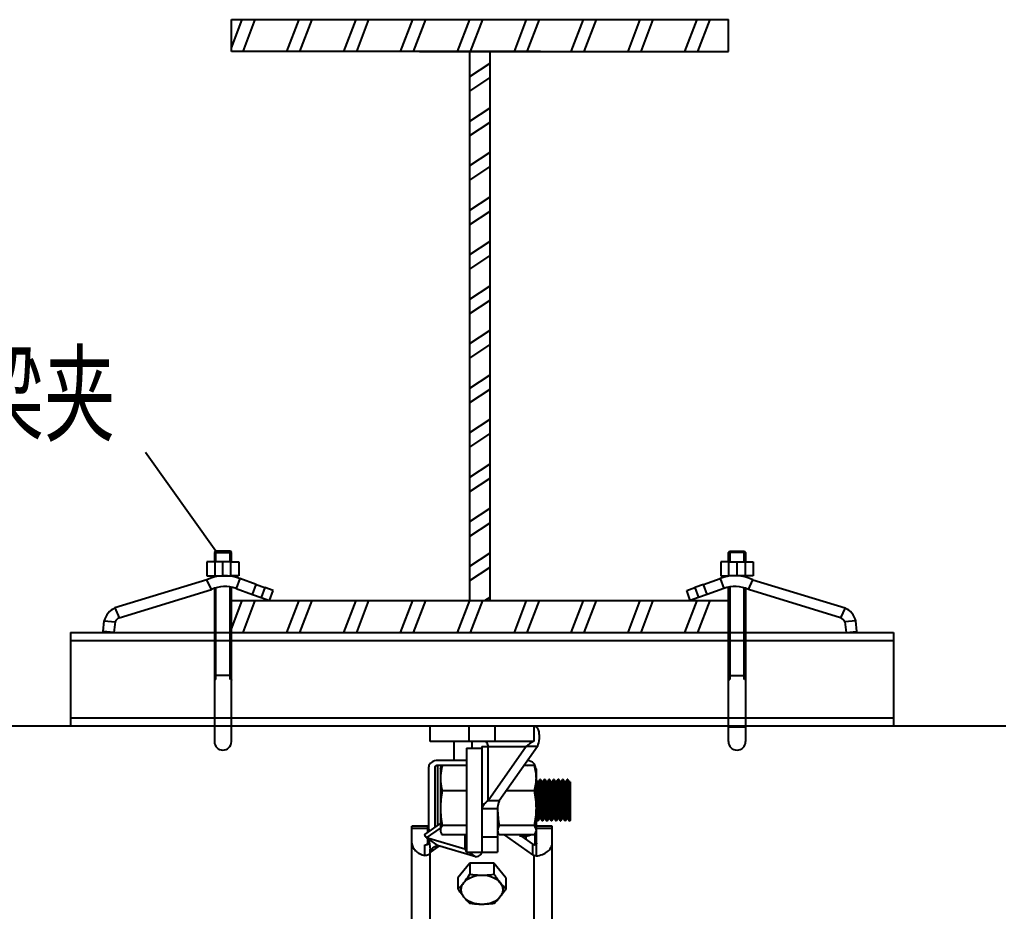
# Model space of a CAD drawing. Extents: x 27938 to 1507990, y 110129 to 923079.
# Drawn here: x 549487 to 553865, y 345770 to 349758 of the extents above; entities that cross this region are included whole.
import ezdxf

# ---------------------------------------------------------------- set-up
doc = ezdxf.new("R2010")
doc.units = 0
doc.header["$LTSCALE"] = 1000
doc.header["$MEASUREMENT"] = 0
for name, color, linetype in [('BZ', 2, 'Continuous'), ('W_DIM', 4, 'Continuous'), ('walraven', 7, 'Continuous')]:
    doc.layers.add(name, color=color, linetype=linetype)
doc.styles.get("Standard").update_dxf_attribs({"font": 'gbenor.shx', "bigfont": 'gbcbig.shx'})
doc.styles.add('wwp100', font='txt.shx', dxfattribs={"width": 0.7, "height": 400, "bigfont": 'hztxt.shx'})
doc.dimstyles.get("Standard").update_dxf_attribs({"dimtxt": 0.18, "dimasz": 0.18, "dimexe": 0.18, "dimexo": 0.0625, "dimgap": 0.09, "dimtad": 0, "dimtih": 1, "dimtoh": 1, "dimdec": 4, "dimzin": 0, "dimdsep": 46, "dimtxsty": 'Standard', "dimcen": 0.09, "dimadec": 0, "dimazin": 0, "dimtfac": 1, "dimtdec": 4, "dimtofl": 0, "dimtmove": 0, "dimatfit": 3, "dimfxl": 1, "dimtolj": 1, "dimtzin": 0, "dimarcsym": 0})

msp = doc.modelspace()

# ---------------------------------------------------------------- linework, layer by layer
for p, q in [((550434.5, 349631.2), (550483.2, 349758)), ((550434.5, 349758), (552657.6, 349758)), ((550434.5, 349615.4), (550434.5, 349758)), ((550486.3, 349615.4), (550541.1, 349758)), ((550682.7, 349615.4), (550737.5, 349758)), ((550740.6, 349615.4), (550795.4, 349758)), ((550937, 349615.4), (550991.8, 349758)), ((550994.9, 349615.4), (551049.7, 349758)), ((551191.3, 349615.4), (551246.1, 349758)), ((551249.2, 349615.4), (551304, 349758)), ((551445.6, 349615.4), (551500.4, 349758)), ((551503.5, 349615.4), (551558.3, 349758)), ((551699.9, 349615.4), (551754.7, 349758)), ((551757.8, 349615.4), (551812.6, 349758)), ((551954.2, 349615.4), (552009, 349758)), ((552012.1, 349615.4), (552066.9, 349758)), ((552208.5, 349615.4), (552263.3, 349758)), ((552266.4, 349615.4), (552321.2, 349758)), ((552462.8, 349615.4), (552517.7, 349758)), ((552520.7, 349615.4), (552575.6, 349758)), ((552657.6, 349615.4), (552657.6, 349758)), ((551500.4, 347159.5), (551500.4, 349615.4)), ((551591.6, 347159.5), (551591.6, 349615.4)), ((551500.4, 349502.8), (551591.6, 349563)), ((551500.4, 349438.2), (551591.6, 349498.4)), ((551500.4, 349303.8), (551591.6, 349364)), ((551500.4, 349239.2), (551591.6, 349299.3)), ((551500.4, 349104.8), (551591.6, 349164.9)), ((551500.4, 349040.1), (551591.6, 349100.3)), ((551500.4, 348905.7), (551591.6, 348965.9)), ((551500.4, 348841.1), (551591.6, 348901.3)), ((551500.4, 348706.7), (551591.6, 348766.9)), ((551500.4, 348642.1), (551591.6, 348702.3)), ((551500.4, 348507.7), (551591.6, 348567.9)), ((551500.4, 348443.1), (551591.6, 348503.2)), ((551500.4, 348308.7), (551591.6, 348368.8)), ((551500.4, 348244), (551591.6, 348304.2)), ((551500.4, 348109.6), (551591.6, 348169.8)), ((551500.4, 348045), (551591.6, 348105.2)), ((551500.4, 347910.6), (551591.6, 347970.8)), ((551500.4, 347846), (551591.6, 347906.2)), ((551500.4, 347711.6), (551591.6, 347771.8)), ((551500.4, 347647), (551591.6, 347707.1)), ((551500.4, 347512.6), (551591.6, 347572.7)), ((551500.4, 347447.9), (551591.6, 347508.1)), ((551500.4, 347313.5), (551591.6, 347373.7)), ((551500.4, 347248.9), (551591.6, 347309.1)), ((550434.5, 347159.5), (552657.6, 347159.5)), ((550434.5, 347032.8), (550483.2, 347159.5)), ((550486.3, 347017), (550541.1, 347159.5)), ((550682.7, 347017), (550737.5, 347159.5)), ((550740.6, 347017), (550795.4, 347159.5)), ((550937, 347017), (550991.8, 347159.5)), ((550994.9, 347017), (551049.7, 347159.5)), ((551191.3, 347017), (551246.1, 347159.5)), ((551249.2, 347017), (551304, 347159.5)), ((551445.6, 347017), (551500.4, 347159.5)), ((551503.5, 347017), (551558.3, 347159.5)), ((551568.6, 347159.5), (551591.6, 347174.7)), ((551699.9, 347017), (551754.7, 347159.5)), ((551757.8, 347017), (551812.6, 347159.5)), ((551954.2, 347017), (552009, 347159.5)), ((552012.1, 347017), (552066.9, 347159.5)), ((552208.5, 347017), (552263.3, 347159.5)), ((552266.4, 347017), (552321.2, 347159.5)), ((552462.8, 347017), (552517.7, 347159.5)), ((552520.7, 347017), (552575.6, 347159.5))]:
    msp.add_line(p, q)
at = {"linetype": 'Continuous'}
for p, q in [((549714.2, 347017), (553396.1, 347017)), ((549714.2, 346981.4), (553396.1, 346981.4)), ((549714.2, 346635.2), (553396.1, 346635.2)), ((549714.2, 346599.6), (553396.1, 346599.6)), ((551322.9, 346529.9), (551322.9, 346599.6)), ((551322.9, 346599.6), (551787.5, 346599.6)), ((551497.1, 346529.9), (551497.1, 346599.6)), ((551613.3, 346599.6), (551613.3, 346529.9)), ((551787.5, 346599.6), (551787.5, 346529.9)), ((551787.5, 346529.9), (551322.9, 346529.9)), ((551429, 346529.9), (551429, 346444.7)), ((551485.5, 346499.5), (551485.5, 346034.8)), ((551485.5, 346499.5), (551555.2, 346499.5)), ((551509.5, 346529.9), (551509.5, 346499.5)), ((551555.2, 346506.7), (551555.2, 346034.8)), ((551555.2, 346506.7), (551753.5, 346506.7)), ((551753.5, 346506.7), (551582.4, 346264.7)), ((551582.4, 346264.7), (551582.4, 346506.7)), ((551802.8, 346506.7), (551631.7, 346264.7)), ((551802.8, 346506.7), (551753.5, 346506.7)), ((551317, 346126.1), (551317, 346416)), ((551346.1, 346146.7), (551346.1, 346416)), ((551485.5, 346444.7), (551357.7, 346444.7)), ((551357.7, 346154.9), (551357.7, 346424.2)), ((551357.7, 346424.2), (551485.5, 346424.2)), ((551369.3, 346406.6), (551371.2, 346411.7)), ((551369.3, 346406.6), (551369.3, 346127.8)), ((551485.5, 346422.6), (551377.2, 346422.6)), ((551788.9, 346422.6), (551743.4, 346422.6)), ((551744.5, 346424.2), (551752.6, 346424.2)), ((551752.6, 346422.6), (551752.6, 346424.2)), ((551794.9, 346411.7), (551796.8, 346406.6)), ((551796.8, 346406.6), (551796.8, 346127.8)), ((551802.8, 346349.1), (551796.8, 346359.4)), ((551802.9, 346348.9), (551802.8, 346349.1)), ((551807.7, 346349.1), (551802.8, 346349.1)), ((551803, 346348.5), (551802.9, 346348.9)), ((551813.9, 346359.9), (551807.6, 346349.1)), ((551813.9, 346359.9), (551814.1, 346360.1)), ((551816.6, 346360.1), (551814.1, 346360.1)), ((551816.8, 346359.9), (551816.6, 346360.1)), ((551823.1, 346349.1), (551816.8, 346359.9)), ((551823.2, 346348.9), (551823.1, 346349.1)), ((551828.1, 346349.1), (551823.1, 346349.1)), ((551834.2, 346359.9), (551828, 346349.1)), ((551834.2, 346359.9), (551834.4, 346360.1)), ((551837, 346360.1), (551834.4, 346360.1)), ((551837.2, 346359.9), (551837, 346360.1)), ((551843.4, 346349.1), (551837.2, 346359.9)), ((551843.5, 346348.9), (551843.4, 346349.1)), ((551848.4, 346349.1), (551843.4, 346349.1)), ((551854.6, 346359.9), (551848.3, 346349.1)), ((551854.6, 346359.9), (551854.8, 346360.1)), ((551857.3, 346360.1), (551854.8, 346360.1)), ((551857.5, 346359.9), (551857.3, 346360.1)), ((551863.7, 346349.1), (551857.5, 346359.9)), ((551863.8, 346348.9), (551863.7, 346349.1)), ((551868.7, 346349.1), (551863.7, 346349.1)), ((551863.9, 346348.7), (551863.8, 346348.9)), ((551874.9, 346359.9), (551868.6, 346349.1)), ((551874.9, 346359.9), (551875.1, 346360.1)), ((551877.6, 346360.1), (551875.1, 346360.1)), ((551877.8, 346359.9), (551877.6, 346360.1)), ((551884.1, 346349.1), (551877.8, 346359.9)), ((551884.2, 346348.9), (551884.1, 346349.1)), ((551889, 346349.1), (551884.1, 346349.1)), ((551895.2, 346359.9), (551889, 346349.1)), ((551895.2, 346359.9), (551895.4, 346360.1)), ((551897.9, 346360.1), (551895.4, 346360.1)), ((551898.1, 346359.9), (551897.9, 346360.1)), ((551904.4, 346349.1), (551898.1, 346359.9)), ((551904.5, 346348.9), (551904.4, 346349.1)), ((551909.4, 346349.1), (551904.4, 346349.1)), ((551915.5, 346359.9), (551909.3, 346349.1)), ((551915.5, 346359.9), (551915.7, 346360.1)), ((551918.3, 346360.1), (551915.7, 346360.1)), ((551918.5, 346359.9), (551918.3, 346360.1)), ((551924.7, 346349.1), (551918.5, 346359.9)), ((551924.8, 346348.9), (551924.7, 346349.1)), ((551929.7, 346349.1), (551924.7, 346349.1)), ((551935.9, 346359.9), (551929.6, 346349.1)), ((551936.1, 346360.1), (551935.9, 346359.9)), ((551938.6, 346360.1), (551936.1, 346360.1)), ((551938.6, 346360.1), (551938.8, 346359.9)), ((551945, 346349.1), (551938.8, 346359.9)), ((551938.8, 346359.9), (551938.9, 346359.8)), ((551945.2, 346348.9), (551945, 346349.1)), ((551950, 346349.1), (551945, 346349.1)), ((551950.1, 346349.4), (551949.9, 346349.1)), ((551950.1, 346349), (551950, 346349.1)), ((551950.1, 346349.4), (551950.1, 346176.4)), ((551485.5, 346308.8), (551377.2, 346308.8)), ((551788.9, 346308.8), (551662.9, 346308.8)), ((551631.7, 346264.7), (551582.4, 346264.7)), ((551624.9, 346229), (551555.2, 346229)), ((551624.9, 346229), (551624.9, 346034.8)), ((551919.3, 346185.5), (551918.7, 346188)), ((551241.5, 345582.3), (551241.5, 346151)), ((551311.2, 346151), (551241.5, 346151)), ((551299.9, 346114), (551369.3, 346163.1)), ((551311.2, 346151), (551311.2, 346122)), ((551485.5, 346153.3), (551377.2, 346153.3)), ((551788.9, 346153.3), (551632.7, 346153.3)), ((551796.8, 346185.3), (551797.4, 346185.3)), ((551797.3, 346185.5), (551797.4, 346185.3)), ((551797.4, 346185.3), (551803.7, 346174.4)), ((551799.1, 346075.1), (551799.1, 346151)), ((551868.8, 346151), (551799.1, 346151)), ((551803.7, 346174.4), (551803.9, 346174.2)), ((551806.5, 346174.2), (551803.9, 346174.2)), ((551806.7, 346174.4), (551806.5, 346174.2)), ((551806.7, 346174.4), (551812.9, 346185.2)), ((551812.8, 346185.3), (551817.8, 346185.3)), ((551817.7, 346185.5), (551817.6, 346185.7)), ((551817.7, 346185.5), (551817.8, 346185.3)), ((551817.8, 346185.3), (551824.1, 346174.4)), ((551824.1, 346174.4), (551824.3, 346174.2)), ((551826.8, 346174.2), (551824.3, 346174.2)), ((551827, 346174.4), (551826.8, 346174.2)), ((551827, 346174.4), (551833.2, 346185.2)), ((551833.1, 346185.3), (551838.1, 346185.3)), ((551838, 346185.5), (551838.1, 346185.3)), ((551838.1, 346185.3), (551844.4, 346174.4)), ((551844.4, 346174.4), (551844.6, 346174.2)), ((551847.1, 346174.2), (551844.6, 346174.2)), ((551847.3, 346174.4), (551847.1, 346174.2)), ((551847.3, 346174.4), (551853.5, 346185.2)), ((551853.5, 346185.3), (551858.4, 346185.3)), ((551858.3, 346185.5), (551858.4, 346185.3)), ((551858.4, 346185.3), (551864.7, 346174.4)), ((551864.7, 346174.4), (551864.9, 346174.2)), ((551867.4, 346174.2), (551864.9, 346174.2)), ((551867.6, 346174.4), (551867.4, 346174.2)), ((551867.6, 346174.4), (551873.9, 346185.2)), ((551868.8, 345582.3), (551868.8, 346151)), ((551873.8, 346185.3), (551878.8, 346185.3)), ((551878.7, 346185.5), (551878.8, 346185.3)), ((551878.8, 346185.3), (551885, 346174.4)), ((551885, 346174.4), (551885.2, 346174.2)), ((551887.8, 346174.2), (551885.2, 346174.2)), ((551888, 346174.4), (551887.8, 346174.2)), ((551888, 346174.4), (551894.2, 346185.2)), ((551894.1, 346185.3), (551899.1, 346185.3)), ((551899, 346185.5), (551899.1, 346185.3)), ((551899.1, 346185.3), (551905.4, 346174.4)), ((551905.4, 346174.4), (551905.6, 346174.2)), ((551908.1, 346174.2), (551905.6, 346174.2)), ((551908.3, 346174.4), (551908.1, 346174.2)), ((551908.3, 346174.4), (551914.5, 346185.2)), ((551914.4, 346185.3), (551919.4, 346185.3)), ((551919.3, 346185.5), (551919.4, 346185.3)), ((551919.4, 346185.3), (551925.7, 346174.4)), ((551925.7, 346174.4), (551925.9, 346174.2)), ((551928.4, 346174.2), (551925.9, 346174.2)), ((551928.6, 346174.4), (551928.4, 346174.2)), ((551928.6, 346174.4), (551934.9, 346185.2)), ((551934.8, 346185.3), (551939.7, 346185.3)), ((551939.6, 346185.5), (551939.7, 346185.3)), ((551939.7, 346185.3), (551946, 346174.4)), ((551948.8, 346174.2), (551946.2, 346174.2)), ((551948.8, 346174.2), (551949, 346174.4)), ((551949, 346174.4), (551950.1, 346176.4)), ((551311.2, 346140.8), (551241.5, 346140.8)), ((551307.6, 346098.6), (551369.3, 346142.2)), ((551307.6, 346098.6), (551356.9, 346063.7)), ((551478.7, 346048.4), (551307.6, 346098.6)), ((551369.3, 346127.8), (551371.2, 346122.6)), ((551485.5, 346111.7), (551377.2, 346111.7)), ((551478.7, 346111.7), (551478.7, 346048.4)), ((551555.2, 346102.9), (551624.9, 346102.9)), ((551624.9, 346127.8), (551626.7, 346122.6)), ((551788.9, 346111.7), (551632.7, 346111.7)), ((551654.4, 346111.7), (551780.7, 346022.4)), ((551723.6, 346108), (551752.6, 346108)), ((551780.7, 346071.7), (551724.1, 346111.7)), ((551752.6, 346091.5), (551752.6, 346108)), ((551793.3, 346068.4), (551793.3, 346119)), ((551794.9, 346122.6), (551796.8, 346127.8)), ((551868.8, 346140.8), (551799.1, 346140.8)), ((551299.7, 346020), (551299.7, 346066.9)), ((551311.2, 346096), (551311.2, 346075.1)), ((551317, 346072.6), (551317, 346082.8)), ((551317.1, 346082.6), (551320.3, 346071.1)), ((551322.8, 346032.9), (551363.7, 346061.7)), ((551528, 346013.6), (551356.9, 346063.7)), ((551780.7, 346071.7), (551780.7, 346022.4)), ((551797.1, 346070.5), (551797.1, 346018)), ((551322.8, 345524.8), (551322.8, 346048.6)), ((551485.5, 346034.8), (551624.9, 346034.8)), ((551528, 346013.6), (551497.9, 346034.8)), ((551787.5, 346019.1), (551787.5, 345524.8)), ((551501.5, 345984.8), (551447.8, 345919.1)), ((551501.5, 345984.8), (551501.5, 345935.9)), ((551608.8, 345984.8), (551501.5, 345984.8)), ((551608.8, 345984.8), (551608.8, 345935.9)), ((551662.5, 345919.1), (551608.8, 345984.8)), ((551447.8, 345919.1), (551447.8, 345870.2)), ((551662.5, 345919.1), (551662.5, 345870.2))]:
    msp.add_line(p, q, dxfattribs=at)
at = {"color": 7}
for p, q in [((549714.2, 347017), (549714.2, 346599.6)), ((550434.5, 347017), (552657.6, 347017)), ((553396.1, 347017), (553396.1, 346599.6))]:
    msp.add_line(p, q, dxfattribs=at)
at = {"linetype": 'Continuous'}
for points in [[(551311.8, 346095.6), (551313.6, 346091.9), (551317.1, 346082.6)], [(551320.3, 346071.1), (551322.4, 346058), (551322.8, 346048.6)]]:
    msp.add_lwpolyline(points, dxfattribs=at)
for centre, radius, start, end in [((551771.1, 346415.6), 22.2, 17.8947, 22.1691), ((551394.4, 346163.4), 108.4, 215.5714, 216.7651), ((551301.6, 346092.8), 25.6, 292.244, 297.8329), ((551302.3, 346091.4), 24, 297.8753, 299.7704), ((551215.2, 346111.1), 334.9, 313.9914, 320.7735), ((551734.1, 346045.4), 334.9, 219.2265, 226.0086)]:
    msp.add_arc(centre, radius, start, end, dxfattribs=at)
for points, knots in [([(551787.5, 346599.6), (551799, 346599.6), (551808.8, 346578.3), (551810.9, 346557.9), (551810.6, 346535.3), (551806.7, 346518.1), (551802.8, 346506.7)], [0, 0, 0, 0, 0.34128, 0.481725, 0.640517, 1, 1, 1, 1]), ([(551582.4, 346506.7), (551582.4, 346512.4), (551580.2, 346523), (551570.4, 346529.9), (551566, 346529.9)], [0, 0, 0, 0, 0.55976, 1, 1, 1, 1]), ([(551768.4, 346518.5), (551767.3, 346517.6), (551762.5, 346513.5), (551757.5, 346509.5), (551753.5, 346506.7)], [0, 0, 0, 0, 0.226541, 1, 1, 1, 1]), ([(551787.5, 346529.9), (551784.5, 346529.9), (551777.3, 346526.4), (551771.9, 346521.4), (551768.4, 346518.5)], [0, 0, 0, 0, 0.400704, 1, 1, 1, 1]), ([(551357.7, 346444.7), (551347.7, 346444.7), (551329.1, 346440.9), (551317, 346423.8), (551317, 346416)], [0, 0, 0, 0, 0.559767, 1, 1, 1, 1]), ([(551377.2, 346422.6), (551376, 346418), (551371.6, 346399.3), (551369.3, 346380.1), (551369.3, 346365.7)], [0, 0, 0, 0, 0.252048, 1, 1, 1, 1]), ([(551371.1, 346411.5), (551371.5, 346412.4), (551373.1, 346416.4), (551375.3, 346420), (551377.2, 346422.6)], [0, 0, 0, 0, 0.238306, 1, 1, 1, 1]), ([(551791.7, 346423.9), (551790.6, 346426.7), (551783.1, 346438), (551769, 346443.3), (551758.7, 346444.4)], [0, 0, 0, 0, 0.221061, 1, 1, 1, 1]), ([(551795, 346411.5), (551794.6, 346412.4), (551793, 346416.4), (551790.8, 346420), (551788.9, 346422.6)], [0, 0, 0, 0, 0.238306, 1, 1, 1, 1]), ([(551788.9, 346422.6), (551791.3, 346413.3), (551795.3, 346394.5), (551796.8, 346375.3), (551796.8, 346365.7)], [0, 0, 0, 0, 0.502209, 1, 1, 1, 1]), ([(551793.3, 346416), (551793.3, 346417.1), (551793.1, 346419.2), (551792.6, 346421.4), (551792.3, 346422.4)], [0, 0, 0, 0, 0.496614, 1, 1, 1, 1]), ([(551369.3, 346365.7), (551369.3, 346361), (551370, 346341.8), (551373.6, 346322.8), (551377.2, 346308.8)], [0, 0, 0, 0, 0.248826, 1, 1, 1, 1]), ([(551796.8, 346365.7), (551796.8, 346356.2), (551795.3, 346337), (551791.3, 346318.2), (551788.9, 346308.8)], [0, 0, 0, 0, 0.497791, 1, 1, 1, 1]), ([(551803.9, 346201.5), (551803.2, 346216.2), (551802.4, 346239.4), (551801.3, 346271), (551800.4, 346295.5), (551799.5, 346317.9), (551798.7, 346336.4), (551798, 346348.8), (551797.3, 346355.7), (551797, 346358.1), (551796.8, 346359.1)], [0, 0, 0, 0, 0.280313, 0.441626, 0.601058, 0.746568, 0.867171, 0.953784, 0.982215, 1, 1, 1, 1]), ([(551796.8, 346322.5), (551797.2, 346312.7), (551798.7, 346272.3), (551799.9, 346232), (551801.4, 346201.5)], [0, 0, 0, 0, 0.243471, 1, 1, 1, 1]), ([(551812.8, 346185.3), (551812.6, 346185.3), (551812.4, 346185.9), (551812.1, 346186.9), (551811.8, 346188.8), (551811.6, 346191.3), (551811.2, 346194.5), (551810.8, 346200), (551810.3, 346208.3), (551809.7, 346219.8), (551809.1, 346233), (551808.5, 346247.4), (551807.9, 346262.5), (551807.3, 346277.7), (551806.7, 346292.6), (551806.1, 346306.6), (551805.5, 346319.2), (551804.9, 346329.9), (551804.4, 346338.4), (551803.7, 346344.3), (551803.4, 346347.5), (551803, 346348.5)], [0, 0, 0, 0, 0.002911, 0.009851, 0.021077, 0.036552, 0.056152, 0.079719, 0.137881, 0.208992, 0.29053, 0.379595, 0.473019, 0.567477, 0.659607, 0.74613, 0.82397, 0.89036, 0.94295, 0.979899, 1, 1, 1, 1]), ([(551817.6, 346185.7), (551817.2, 346186.6), (551816.8, 346189.7), (551816.2, 346195.4), (551815.7, 346203.8), (551815.1, 346214.4), (551814.5, 346227), (551813.9, 346241), (551813.3, 346255.9), (551812.6, 346271.2), (551812, 346286.4), (551811.4, 346300.9), (551810.8, 346314.2), (551810.2, 346325.8), (551809.7, 346334.2), (551809.3, 346339.8), (551809, 346343), (551808.7, 346345.5), (551808.4, 346347.4), (551808.2, 346348.4), (551807.9, 346349.1), (551807.7, 346349.1)], [0, 0, 0, 0, 0.018814, 0.054691, 0.106467, 0.172314, 0.249877, 0.336373, 0.428694, 0.52352, 0.617441, 0.707082, 0.789219, 0.860904, 0.919566, 0.943342, 0.96312, 0.978736, 0.990065, 0.997067, 1, 1, 1, 1]), ([(551814.1, 346360.1), (551814.2, 346360.1), (551814.4, 346359.7), (551814.6, 346359), (551814.9, 346357.7), (551815.2, 346355), (551815.6, 346350.6), (551816.1, 346343.9), (551816.5, 346335.5), (551817, 346325.7), (551817.5, 346314.6), (551818.1, 346298), (551818.9, 346276), (551819.8, 346249.6), (551820.7, 346224.6), (551821.4, 346208.8), (551821.7, 346201.5)], [0, 0, 0, 0, 0.00218, 0.007156, 0.015174, 0.026244, 0.057342, 0.099842, 0.152844, 0.215209, 0.285592, 0.362474, 0.528996, 0.700446, 0.862075, 1, 1, 1, 1]), ([(551824.3, 346201.5), (551823.9, 346208.5), (551823.3, 346223.9), (551822.4, 346248.2), (551821.5, 346274), (551820.6, 346299.2), (551819.8, 346318.9), (551819.2, 346332.9), (551818.7, 346341.5), (551818.3, 346348.5), (551817.9, 346354), (551817.4, 346357.5), (551817.1, 346359.4), (551816.8, 346359.9)], [0, 0, 0, 0, 0.134252, 0.291372, 0.458537, 0.622096, 0.768683, 0.831794, 0.886343, 0.931217, 0.965509, 0.98855, 1, 1, 1, 1]), ([(551833.1, 346185.3), (551833, 346185.3), (551832.7, 346185.9), (551832.5, 346187), (551832.1, 346188.9), (551831.9, 346191.5), (551831.6, 346194.8), (551831.1, 346200.4), (551830.6, 346209), (551830, 346220.8), (551829.4, 346234.3), (551828.8, 346249), (551828.2, 346264.4), (551827.6, 346279.9), (551826.9, 346294.9), (551826.3, 346308.9), (551825.7, 346321.3), (551825.1, 346331.8), (551824.5, 346339.9), (551824, 346345), (551823.6, 346347.7), (551823.4, 346348.6), (551823.2, 346348.9)], [0, 0, 0, 0, 0.002979, 0.01011, 0.021658, 0.037569, 0.057721, 0.081935, 0.141647, 0.214533, 0.297928, 0.388772, 0.483731, 0.57932, 0.672029, 0.758454, 0.835426, 0.900125, 0.95019, 0.983823, 0.99411, 1, 1, 1, 1]), ([(551838, 346185.5), (551837.8, 346185.7), (551837.6, 346186.6), (551837.1, 346189.3), (551836.7, 346194.4), (551836.1, 346202.5), (551835.5, 346213), (551834.9, 346225.4), (551834.2, 346239.4), (551833.6, 346254.4), (551833, 346269.9), (551832.4, 346285.3), (551831.8, 346300), (551831.2, 346313.5), (551830.6, 346325.3), (551830.1, 346333.9), (551829.6, 346339.6), (551829.3, 346342.9), (551829, 346345.4), (551828.7, 346347.4), (551828.5, 346348.4), (551828.2, 346349.1), (551828.1, 346349.1)], [0, 0, 0, 0, 0.005873, 0.016149, 0.049758, 0.099805, 0.164491, 0.241456, 0.327881, 0.420594, 0.516191, 0.611162, 0.702019, 0.785427, 0.858327, 0.918049, 0.942268, 0.962424, 0.978339, 0.989888, 0.997021, 1, 1, 1, 1]), ([(551834.4, 346360.1), (551834.5, 346360.1), (551834.8, 346359.7), (551834.9, 346359), (551835.2, 346357.7), (551835.5, 346355.1), (551835.9, 346350.6), (551836.4, 346343.9), (551836.8, 346335.5), (551837.3, 346325.7), (551837.8, 346314.6), (551838.4, 346298), (551839.2, 346276), (551840.1, 346249.6), (551841, 346224.6), (551841.7, 346208.8), (551842, 346201.5)], [0, 0, 0, 0, 0.002174, 0.007143, 0.015154, 0.026218, 0.057307, 0.099799, 0.152794, 0.215155, 0.285537, 0.362422, 0.52895, 0.70041, 0.86206, 1, 1, 1, 1]), ([(551844.6, 346201.5), (551844.2, 346208.5), (551843.6, 346223.9), (551842.7, 346248.2), (551841.8, 346274), (551840.9, 346299.2), (551840.1, 346318.9), (551839.5, 346332.9), (551839.1, 346341.5), (551838.6, 346348.5), (551838.2, 346354), (551837.7, 346357.5), (551837.5, 346359.4), (551837.2, 346359.9)], [0, 0, 0, 0, 0.134248, 0.291362, 0.458527, 0.622086, 0.768676, 0.831791, 0.886342, 0.931217, 0.965509, 0.988549, 1, 1, 1, 1]), ([(551853.5, 346185.3), (551853.3, 346185.3), (551853, 346185.9), (551852.8, 346187), (551852.5, 346188.9), (551852.2, 346191.5), (551851.9, 346194.8), (551851.4, 346200.4), (551850.9, 346209), (551850.3, 346220.8), (551849.7, 346234.3), (551849.1, 346249), (551848.5, 346264.4), (551847.9, 346279.9), (551847.3, 346294.9), (551846.7, 346308.9), (551846.1, 346321.3), (551845.5, 346331.8), (551844.9, 346339.9), (551844.4, 346345), (551843.9, 346347.7), (551843.7, 346348.6), (551843.5, 346348.9)], [0, 0, 0, 0, 0.002978, 0.01011, 0.021657, 0.037569, 0.057721, 0.081935, 0.141646, 0.214533, 0.297927, 0.388772, 0.483732, 0.579321, 0.67203, 0.758455, 0.835427, 0.900125, 0.95019, 0.983823, 0.994113, 1, 1, 1, 1]), ([(551858.3, 346185.5), (551858.2, 346185.7), (551857.9, 346186.6), (551857.5, 346189.3), (551857, 346194.4), (551856.4, 346202.5), (551855.8, 346213), (551855.2, 346225.4), (551854.6, 346239.4), (551854, 346254.4), (551853.4, 346269.9), (551852.7, 346285.3), (551852.1, 346300), (551851.5, 346313.5), (551850.9, 346325.3), (551850.4, 346333.9), (551850, 346339.6), (551849.7, 346342.9), (551849.4, 346345.4), (551849.1, 346347.4), (551848.8, 346348.4), (551848.5, 346349.1), (551848.4, 346349.1)], [0, 0, 0, 0, 0.005876, 0.016149, 0.049759, 0.099805, 0.164492, 0.241457, 0.327882, 0.420595, 0.516191, 0.611162, 0.702019, 0.785427, 0.858326, 0.918049, 0.942268, 0.962424, 0.978338, 0.989888, 0.99702, 1, 1, 1, 1]), ([(551854.8, 346360.1), (551854.9, 346360.1), (551855.1, 346359.7), (551855.3, 346359), (551855.5, 346357.7), (551855.8, 346355.1), (551856.3, 346350.6), (551856.7, 346343.9), (551857.2, 346335.5), (551857.6, 346325.7), (551858.1, 346314.6), (551858.8, 346298), (551859.5, 346276), (551860.4, 346249.6), (551861.4, 346224.6), (551862, 346208.8), (551862.4, 346201.5)], [0, 0, 0, 0, 0.002175, 0.007145, 0.015158, 0.026223, 0.057313, 0.099807, 0.152805, 0.215171, 0.285555, 0.36244, 0.528965, 0.700426, 0.862068, 1, 1, 1, 1]), ([(551864.9, 346201.5), (551864.6, 346208.5), (551863.9, 346223.9), (551863, 346248.2), (551862.1, 346274), (551861.2, 346299.2), (551860.5, 346318.9), (551859.8, 346332.9), (551859.4, 346341.5), (551858.9, 346348.5), (551858.5, 346354), (551858, 346357.5), (551857.8, 346359.4), (551857.5, 346359.9)], [0, 0, 0, 0, 0.134249, 0.291369, 0.458531, 0.622086, 0.768675, 0.831789, 0.886339, 0.931214, 0.965507, 0.988549, 1, 1, 1, 1]), ([(551873.8, 346185.3), (551873.6, 346185.3), (551873.4, 346185.9), (551873.1, 346186.9), (551872.8, 346188.8), (551872.5, 346191.4), (551872.2, 346194.6), (551871.8, 346200.2), (551871.3, 346208.6), (551870.7, 346220.2), (551870.1, 346233.5), (551869.5, 346248.1), (551868.9, 346263.3), (551868.3, 346278.7), (551867.7, 346293.6), (551867, 346307.6), (551866.5, 346320.1), (551865.8, 346330.7), (551865.3, 346339.1), (551864.7, 346344.8), (551864.3, 346347.8), (551863.9, 346348.7)], [0, 0, 0, 0, 0.00294, 0.009963, 0.021326, 0.036989, 0.056826, 0.080671, 0.139499, 0.211374, 0.29371, 0.383542, 0.477628, 0.572576, 0.664959, 0.751445, 0.828916, 0.894583, 0.946089, 0.981611, 1, 1, 1, 1]), ([(551878.5, 346185.9), (551878.1, 346186.9), (551877.8, 346190.1), (551877.1, 346196.1), (551876.6, 346204.6), (551876, 346215.4), (551875.4, 346228), (551874.8, 346241.9), (551874.2, 346256.8), (551873.6, 346272.1), (551873, 346287.1), (551872.4, 346301.5), (551871.8, 346314.6), (551871.2, 346326.1), (551870.7, 346334.4), (551870.3, 346339.9), (551870, 346343.1), (551869.7, 346345.5), (551869.4, 346347.4), (551869.1, 346348.4), (551868.9, 346349.1), (551868.7, 346349.1)], [0, 0, 0, 0, 0.020522, 0.05782, 0.110674, 0.177241, 0.25517, 0.341702, 0.433769, 0.528107, 0.621369, 0.710247, 0.791589, 0.862513, 0.920514, 0.944012, 0.963555, 0.978984, 0.990176, 0.997096, 1, 1, 1, 1]), ([(551875.1, 346360.1), (551875.2, 346360.1), (551875.4, 346359.7), (551875.6, 346359), (551875.8, 346357.7), (551876.2, 346355), (551876.6, 346350.6), (551877, 346343.9), (551877.5, 346335.5), (551878, 346325.7), (551878.4, 346314.6), (551879.1, 346298), (551879.9, 346276), (551880.8, 346249.6), (551881.7, 346224.6), (551882.3, 346208.8), (551882.7, 346201.5)], [0, 0, 0, 0, 0.002179, 0.007154, 0.015171, 0.02624, 0.057337, 0.099835, 0.152836, 0.215199, 0.285581, 0.362463, 0.528986, 0.700438, 0.862072, 1, 1, 1, 1]), ([(551885.2, 346201.5), (551884.9, 346208.5), (551884.2, 346223.9), (551883.4, 346248.2), (551882.5, 346274), (551881.6, 346299.2), (551880.8, 346318.9), (551880.2, 346332.9), (551879.7, 346341.5), (551879.3, 346348.5), (551878.8, 346354), (551878.4, 346357.5), (551878.1, 346359.4), (551877.8, 346359.9)], [0, 0, 0, 0, 0.134251, 0.29137, 0.458536, 0.622096, 0.768683, 0.831794, 0.886344, 0.931218, 0.96551, 0.98855, 1, 1, 1, 1]), ([(551894.1, 346185.3), (551894, 346185.3), (551893.7, 346185.9), (551893.4, 346187), (551893.1, 346188.9), (551892.8, 346191.5), (551892.5, 346194.8), (551892.1, 346200.4), (551891.6, 346209), (551891, 346220.8), (551890.4, 346234.3), (551889.8, 346249), (551889.1, 346264.4), (551888.5, 346279.9), (551887.9, 346294.9), (551887.3, 346308.9), (551886.7, 346321.3), (551886.1, 346331.8), (551885.5, 346339.9), (551885, 346345), (551884.6, 346347.7), (551884.3, 346348.6), (551884.2, 346348.9)], [0, 0, 0, 0, 0.002979, 0.01011, 0.021658, 0.037569, 0.057721, 0.081935, 0.141647, 0.214533, 0.297928, 0.388772, 0.483732, 0.57932, 0.672029, 0.758455, 0.835426, 0.900125, 0.95019, 0.983823, 0.994111, 1, 1, 1, 1]), ([(551899, 346185.5), (551898.8, 346185.7), (551898.6, 346186.6), (551898.1, 346189.3), (551897.6, 346194.4), (551897, 346202.5), (551896.4, 346213), (551895.8, 346225.4), (551895.2, 346239.4), (551894.6, 346254.4), (551894, 346269.9), (551893.4, 346285.3), (551892.8, 346300), (551892.2, 346313.5), (551891.6, 346325.3), (551891.1, 346333.9), (551890.6, 346339.6), (551890.3, 346342.9), (551890, 346345.4), (551889.7, 346347.4), (551889.5, 346348.4), (551889.2, 346349.1), (551889, 346349.1)], [0, 0, 0, 0, 0.005874, 0.016149, 0.049759, 0.099805, 0.164491, 0.241457, 0.327881, 0.420594, 0.516191, 0.611162, 0.702019, 0.785427, 0.858327, 0.918049, 0.942268, 0.962424, 0.978338, 0.989888, 0.997021, 1, 1, 1, 1]), ([(551895.4, 346360.1), (551895.5, 346360.1), (551895.7, 346359.7), (551895.9, 346359), (551896.2, 346357.7), (551896.5, 346355.1), (551896.9, 346350.6), (551897.4, 346343.9), (551897.8, 346335.5), (551898.3, 346325.7), (551898.8, 346314.6), (551899.4, 346298), (551900.2, 346276), (551901.1, 346249.6), (551902, 346224.6), (551902.7, 346208.8), (551903, 346201.5)], [0, 0, 0, 0, 0.002173, 0.00714, 0.01515, 0.026213, 0.0573, 0.09979, 0.152784, 0.215145, 0.285528, 0.362414, 0.528942, 0.700406, 0.862059, 1, 1, 1, 1]), ([(551905.6, 346201.5), (551905.2, 346208.5), (551904.6, 346223.9), (551903.7, 346248.2), (551902.8, 346274), (551901.9, 346299.2), (551901.1, 346318.9), (551900.5, 346332.9), (551900, 346341.5), (551899.6, 346348.5), (551899.2, 346354), (551898.7, 346357.5), (551898.4, 346359.4), (551898.1, 346359.9)], [0, 0, 0, 0, 0.134247, 0.291362, 0.458526, 0.622082, 0.768672, 0.831787, 0.88634, 0.931215, 0.965508, 0.988549, 1, 1, 1, 1]), ([(551913.6, 346188), (551913, 346191.9), (551912.3, 346202.7), (551911.2, 346222.2), (551910.2, 346247.1), (551909.1, 346274.5), (551908.2, 346297.4), (551907.4, 346314.4), (551906.8, 346325.2), (551906.3, 346334.2), (551905.7, 346341.1), (551905.3, 346345.6), (551904.9, 346347.9), (551904.6, 346348.6), (551904.5, 346348.9)], [0, 0, 0, 0, 0.074943, 0.200842, 0.362373, 0.539776, 0.711331, 0.788253, 0.85604, 0.912609, 0.95623, 0.985597, 0.994677, 1, 1, 1, 1]), ([(551918.7, 346188), (551918.1, 346192.1), (551917.3, 346203.2), (551916.2, 346223.4), (551915.2, 346249.1), (551914.2, 346272.7), (551913.5, 346291.8), (551912.9, 346305.2), (551912.3, 346317.4), (551911.8, 346328), (551911.2, 346336.6), (551910.7, 346342.4), (551910.3, 346345.9), (551910, 346347.6), (551909.8, 346348.5), (551909.5, 346349.1), (551909.4, 346349.1)], [0, 0, 0, 0, 0.077318, 0.207666, 0.3744, 0.556123, 0.645307, 0.729501, 0.805982, 0.872279, 0.926255, 0.966184, 0.980475, 0.990844, 0.997262, 1, 1, 1, 1]), ([(551915.7, 346360.1), (551915.9, 346360.1), (551916.1, 346359.7), (551916.3, 346359), (551916.5, 346357.7), (551916.8, 346355.1), (551917.2, 346350.6), (551917.7, 346343.9), (551918.2, 346335.5), (551918.6, 346325.7), (551919.1, 346314.6), (551919.7, 346298), (551920.5, 346276), (551921.4, 346249.6), (551922.3, 346224.6), (551923, 346208.8), (551923.4, 346201.5)], [0, 0, 0, 0, 0.002177, 0.007149, 0.015163, 0.02623, 0.057323, 0.099818, 0.152818, 0.215183, 0.285568, 0.362452, 0.528976, 0.700434, 0.862071, 1, 1, 1, 1]), ([(551925.9, 346201.5), (551925.5, 346208.5), (551924.9, 346223.9), (551924, 346248.2), (551923.1, 346274), (551922.2, 346299.2), (551921.5, 346318.9), (551920.8, 346332.9), (551920.4, 346341.5), (551919.9, 346348.5), (551919.5, 346354), (551919, 346357.5), (551918.8, 346359.4), (551918.5, 346359.9)], [0, 0, 0, 0, 0.134252, 0.291372, 0.458534, 0.62209, 0.768678, 0.831791, 0.88634, 0.931215, 0.965508, 0.988549, 1, 1, 1, 1]), ([(551934.8, 346185.3), (551934.6, 346185.3), (551934.3, 346185.9), (551934.1, 346187), (551933.8, 346188.9), (551933.5, 346191.5), (551933.2, 346194.8), (551932.8, 346200.4), (551932.2, 346209), (551931.6, 346220.8), (551931, 346234.3), (551930.4, 346249), (551929.8, 346264.4), (551929.2, 346279.9), (551928.6, 346294.9), (551928, 346308.9), (551927.4, 346321.3), (551926.8, 346331.8), (551926.2, 346339.9), (551925.7, 346345), (551925.2, 346347.7), (551925, 346348.6), (551924.8, 346348.9)], [0, 0, 0, 0, 0.002979, 0.01011, 0.021658, 0.037569, 0.057721, 0.081935, 0.141647, 0.214533, 0.297928, 0.388772, 0.483731, 0.57932, 0.672029, 0.758454, 0.835426, 0.900125, 0.95019, 0.983823, 0.99411, 1, 1, 1, 1]), ([(551939.6, 346185.5), (551939.5, 346185.7), (551939.3, 346186.6), (551938.8, 346189.3), (551938.3, 346194.4), (551937.7, 346202.5), (551937.1, 346213), (551936.5, 346225.4), (551935.9, 346239.4), (551935.3, 346254.4), (551934.7, 346269.9), (551934.1, 346285.3), (551933.4, 346300), (551932.8, 346313.5), (551932.2, 346325.3), (551931.7, 346333.9), (551931.3, 346339.6), (551931, 346342.9), (551930.7, 346345.4), (551930.4, 346347.4), (551930.1, 346348.4), (551929.9, 346349.1), (551929.7, 346349.1)], [0, 0, 0, 0, 0.005876, 0.016149, 0.049759, 0.099805, 0.164492, 0.241457, 0.327882, 0.420595, 0.516192, 0.611162, 0.702019, 0.785427, 0.858326, 0.918049, 0.942268, 0.962424, 0.978338, 0.989888, 0.99702, 1, 1, 1, 1]), ([(551946, 346174.4), (551945.9, 346174.7), (551945.7, 346175.6), (551945.4, 346177.5), (551945.1, 346180.1), (551944.6, 346185.2), (551944.1, 346193.4), (551943.5, 346205.3), (551942.9, 346219.4), (551942.3, 346235.3), (551941.7, 346252.3), (551941, 346269.9), (551940.4, 346287.4), (551939.8, 346304.2), (551939.2, 346319.6), (551938.6, 346333), (551938.1, 346342.8), (551937.6, 346349.3), (551937.3, 346353), (551937, 346355.9), (551936.7, 346358.2), (551936.5, 346359.3), (551936.2, 346360.1), (551936.1, 346360.1)], [0, 0, 0, 0, 0.005461, 0.015369, 0.029712, 0.048378, 0.097984, 0.162392, 0.239234, 0.32568, 0.418537, 0.514379, 0.609666, 0.700878, 0.784648, 0.857887, 0.917894, 0.942228, 0.962473, 0.978452, 0.990029, 0.997146, 1, 1, 1, 1]), ([(551938.9, 346359.8), (551939, 346359.4), (551939.2, 346358.3), (551939.7, 346355.1), (551940.2, 346349.2), (551940.8, 346339.9), (551941.4, 346327.9), (551942, 346313.7), (551942.6, 346297.8), (551943.2, 346280.8), (551943.8, 346263.3), (551944.4, 346246), (551945, 346229.4), (551945.6, 346214.2), (551946.2, 346200.9), (551946.8, 346191.3), (551947.2, 346184.9), (551947.5, 346181.2), (551947.8, 346178.3), (551948.1, 346176.1), (551948.3, 346175), (551948.6, 346174.2), (551948.8, 346174.2)], [0, 0, 0, 0, 0.006475, 0.017345, 0.052019, 0.102898, 0.168161, 0.245445, 0.331943, 0.424513, 0.519786, 0.6143, 0.704615, 0.787448, 0.85979, 0.919015, 0.943021, 0.962988, 0.978745, 0.990161, 0.99718, 1, 1, 1, 1]), ([(551950.1, 346264.7), (551949.7, 346275), (551949.1, 346290), (551948.3, 346309.1), (551947.7, 346321.5), (551947.1, 346331.9), (551946.5, 346340), (551946, 346345.1), (551945.5, 346347.7), (551945.3, 346348.6), (551945.2, 346348.9)], [0, 0, 0, 0, 0.365048, 0.532447, 0.681469, 0.806694, 0.90358, 0.968671, 0.988591, 1, 1, 1, 1]), ([(551582.4, 346264.7), (551578.4, 346261.9), (551566.5, 346253.1), (551555.2, 346239.3), (551555.2, 346229)], [0, 0, 0, 0, 0.32007, 1, 1, 1, 1]), ([(551631.7, 346264.7), (551630.6, 346261.7), (551626.8, 346250.2), (551624.9, 346238), (551624.9, 346229)], [0, 0, 0, 0, 0.257441, 1, 1, 1, 1]), ([(551797.3, 346185.5), (551797.3, 346185.6), (551797, 346186.3), (551796.9, 346187), (551796.8, 346187.6)], [0, 0, 0, 0, 0.15445, 1, 1, 1, 1]), ([(551801.4, 346201.5), (551801.6, 346197.9), (551801.9, 346191.5), (551802.4, 346184.1), (551802.8, 346179.6), (551803.1, 346177.2), (551803.4, 346175.5), (551803.6, 346174.7), (551803.7, 346174.4)], [0, 0, 0, 0, 0.396699, 0.701381, 0.816026, 0.904317, 0.965635, 1, 1, 1, 1]), ([(551806.5, 346174.2), (551806.3, 346174.2), (551806, 346175.1), (551805.8, 346176.2), (551805.5, 346178.5), (551805.2, 346181.6), (551804.8, 346185.5), (551804.4, 346192.2), (551804.1, 346197.6), (551803.9, 346201.5)], [0, 0, 0, 0, 0.020032, 0.070193, 0.151802, 0.264388, 0.406949, 0.578205, 1, 1, 1, 1]), ([(551821.7, 346201.5), (551821.9, 346197.9), (551822.2, 346191.5), (551822.7, 346184.1), (551823.1, 346179.6), (551823.4, 346177.2), (551823.7, 346175.5), (551823.9, 346174.7), (551824.1, 346174.4)], [0, 0, 0, 0, 0.396703, 0.701378, 0.816024, 0.904313, 0.965634, 1, 1, 1, 1]), ([(551826.8, 346174.2), (551826.6, 346174.2), (551826.4, 346175.1), (551826.1, 346176.2), (551825.8, 346178.5), (551825.5, 346181.6), (551825.2, 346185.5), (551824.7, 346192.2), (551824.4, 346197.6), (551824.3, 346201.5)], [0, 0, 0, 0, 0.019992, 0.070121, 0.15171, 0.264292, 0.406859, 0.578131, 1, 1, 1, 1]), ([(551842, 346201.5), (551842.2, 346197.9), (551842.6, 346191.5), (551843.1, 346184.1), (551843.5, 346179.6), (551843.8, 346177.2), (551844, 346175.5), (551844.2, 346174.7), (551844.4, 346174.4)], [0, 0, 0, 0, 0.396697, 0.701376, 0.816023, 0.904315, 0.965634, 1, 1, 1, 1]), ([(551847.1, 346174.2), (551846.9, 346174.2), (551846.7, 346175.1), (551846.4, 346176.2), (551846.1, 346178.6), (551845.8, 346181.6), (551845.5, 346185.5), (551845.1, 346192.2), (551844.8, 346197.6), (551844.6, 346201.5)], [0, 0, 0, 0, 0.020046, 0.070224, 0.151839, 0.264427, 0.406984, 0.57823, 1, 1, 1, 1]), ([(551862.4, 346201.5), (551862.6, 346197.9), (551862.9, 346191.5), (551863.4, 346184.1), (551863.8, 346179.6), (551864.1, 346177.2), (551864.4, 346175.5), (551864.6, 346174.7), (551864.7, 346174.4)], [0, 0, 0, 0, 0.3967, 0.70138, 0.816026, 0.904316, 0.965635, 1, 1, 1, 1]), ([(551867.4, 346174.2), (551867.3, 346174.2), (551867, 346175.1), (551866.8, 346176.2), (551866.4, 346178.5), (551866.1, 346181.6), (551865.8, 346185.5), (551865.4, 346192.2), (551865.1, 346197.6), (551864.9, 346201.5)], [0, 0, 0, 0, 0.020019, 0.070169, 0.151771, 0.264355, 0.406918, 0.57818, 1, 1, 1, 1]), ([(551882.7, 346201.5), (551882.9, 346197.9), (551883.2, 346191.5), (551883.7, 346184.1), (551884.1, 346179.6), (551884.4, 346177.2), (551884.7, 346175.5), (551884.9, 346174.7), (551885, 346174.4)], [0, 0, 0, 0, 0.396702, 0.701375, 0.816022, 0.904313, 0.965635, 1, 1, 1, 1]), ([(551887.8, 346174.2), (551887.6, 346174.2), (551887.3, 346175.1), (551887.1, 346176.2), (551886.8, 346178.5), (551886.5, 346181.6), (551886.2, 346185.5), (551885.7, 346192.2), (551885.4, 346197.6), (551885.2, 346201.5)], [0, 0, 0, 0, 0.020003, 0.070142, 0.151736, 0.26432, 0.406884, 0.578149, 1, 1, 1, 1]), ([(551903, 346201.5), (551903.2, 346197.9), (551903.5, 346191.5), (551904, 346184.1), (551904.5, 346179.6), (551904.7, 346177.2), (551905, 346175.5), (551905.2, 346174.7), (551905.4, 346174.4)], [0, 0, 0, 0, 0.396699, 0.701381, 0.816026, 0.904317, 0.965635, 1, 1, 1, 1]), ([(551907.3, 346177.3), (551906.9, 346180.4), (551906.3, 346188.4), (551905.8, 346196.5), (551905.6, 346201.5)], [0, 0, 0, 0, 0.384851, 1, 1, 1, 1]), ([(551914.4, 346185.3), (551914.2, 346185.3), (551913.9, 346186.6), (551913.7, 346187.3), (551913.6, 346188)], [0, 0, 0, 0, 0.278506, 1, 1, 1, 1]), ([(551923.4, 346201.5), (551923.6, 346196.5), (551924.1, 346188.4), (551924.6, 346180.4), (551925.1, 346177.3)], [0, 0, 0, 0, 0.615149, 1, 1, 1, 1]), ([(551928.4, 346174.2), (551928.3, 346174.2), (551928, 346175.1), (551927.7, 346176.2), (551927.4, 346178.5), (551927.1, 346181.6), (551926.8, 346185.5), (551926.4, 346192.2), (551926.1, 346197.6), (551925.9, 346201.5)], [0, 0, 0, 0, 0.020006, 0.070146, 0.151741, 0.264322, 0.406888, 0.578156, 1, 1, 1, 1]), ([(551377.2, 346153.3), (551374.9, 346150.1), (551371, 346143.6), (551369.3, 346136.1), (551369.3, 346132.5)], [0, 0, 0, 0, 0.526507, 1, 1, 1, 1]), ([(551632.7, 346153.3), (551630.4, 346150.1), (551626.6, 346143.6), (551624.9, 346136.1), (551624.9, 346132.5)], [0, 0, 0, 0, 0.526507, 1, 1, 1, 1]), ([(551788.9, 346153.3), (551791.2, 346150.1), (551795.1, 346143.6), (551796.8, 346136.1), (551796.8, 346132.5)], [0, 0, 0, 0, 0.526507, 1, 1, 1, 1]), ([(551908.1, 346174.2), (551908, 346174.2), (551907.8, 346174.5), (551907.5, 346175.5), (551907.4, 346176.5), (551907.3, 346177.3)], [0, 0, 0, 0, 0.088107, 0.278317, 1, 1, 1, 1]), ([(551925.1, 346177.3), (551925.2, 346176.7), (551925.3, 346175.7), (551925.5, 346174.7), (551925.7, 346174.4)], [0, 0, 0, 0, 0.645687, 1, 1, 1, 1]), ([(551946.2, 346174.2), (551946.2, 346174.2), (551946.1, 346174.3), (551946.1, 346174.4), (551946, 346174.4)], [0, 0, 0, 0, 0.399347, 1, 1, 1, 1]), ([(551306.2, 346100.4), (551304.1, 346103.4), (551301.5, 346107.5), (551299.6, 346111.9), (551299.5, 346113.7), (551299.9, 346114)], [0, 0, 0, 0, 0.718432, 0.910505, 1, 1, 1, 1]), ([(551369.3, 346132.5), (551369.3, 346130.1), (551369.8, 346126.8), (551370.8, 346123.6), (551371.1, 346122.8)], [0, 0, 0, 0, 0.743021, 1, 1, 1, 1]), ([(551371.1, 346122.8), (551371.5, 346121.9), (551373.1, 346118), (551375.3, 346114.3), (551377.2, 346111.7)], [0, 0, 0, 0, 0.238306, 1, 1, 1, 1]), ([(551624.9, 346132.5), (551624.9, 346131.7), (551625, 346128.4), (551625.8, 346125.2), (551626.7, 346122.8)], [0, 0, 0, 0, 0.24568, 1, 1, 1, 1]), ([(551626.7, 346122.8), (551627, 346121.9), (551628.6, 346118), (551630.9, 346114.3), (551632.7, 346111.7)], [0, 0, 0, 0, 0.238306, 1, 1, 1, 1]), ([(551795, 346122.8), (551794.6, 346121.9), (551793, 346118), (551790.8, 346114.3), (551788.9, 346111.7)], [0, 0, 0, 0, 0.238306, 1, 1, 1, 1]), ([(551796.8, 346132.5), (551796.8, 346131.7), (551796.6, 346128.4), (551795.8, 346125.2), (551795, 346122.8)], [0, 0, 0, 0, 0.24568, 1, 1, 1, 1]), ([(551241.5, 346075.1), (551241.5, 346068.9), (551244.7, 346055.9), (551257.5, 346039.3), (551276.5, 346026.7), (551291.6, 346021.7), (551299.7, 346020)], [0, 0, 0, 0, 0.215862, 0.450689, 0.713102, 1, 1, 1, 1]), ([(551322.8, 346032.9), (551324, 346035.5), (551328.3, 346044.4), (551334.3, 346053), (551340.1, 346057.1)], [0, 0, 0, 0, 0.286839, 1, 1, 1, 1]), ([(551340.1, 346057.1), (551341.3, 346057.9), (551346.4, 346061.1), (551352.3, 346062.8), (551356.9, 346063.7)], [0, 0, 0, 0, 0.236507, 1, 1, 1, 1]), ([(551797.1, 346018), (551806.6, 346018.8), (551824.9, 346022.7), (551848.3, 346035.1), (551864.6, 346053.1), (551868.8, 346068.1), (551868.8, 346075.1)], [0, 0, 0, 0, 0.28821, 0.553531, 0.788229, 1, 1, 1, 1]), ([(551322.8, 346032.9), (551322.4, 346028.5), (551315.4, 346019.7), (551304.8, 346018.9), (551299.7, 346020)], [0, 0, 0, 0, 0.450677, 1, 1, 1, 1]), ([(551485.5, 346034.8), (551485.5, 346035.9), (551484.6, 346041), (551481.2, 346045.3), (551478.7, 346048.4)], [0, 0, 0, 0, 0.20333, 1, 1, 1, 1]), ([(551528, 346013.6), (551531.9, 346014.5), (551539, 346016.7), (551549.7, 346022.3), (551555.2, 346030), (551555.2, 346034.8)], [0, 0, 0, 0, 0.332264, 0.60543, 1, 1, 1, 1]), ([(551474.7, 345899.3), (551477, 345902.2), (551486.3, 345914), (551495.1, 345926.4), (551501.5, 345935.9)], [0, 0, 0, 0, 0.239452, 1, 1, 1, 1]), ([(551474.7, 345899.3), (551483.5, 345910.1), (551509.5, 345927.1), (551539.4, 345932.2), (551555.2, 345932.2)], [0, 0, 0, 0, 0.468341, 1, 1, 1, 1]), ([(551501.5, 345935.9), (551505.9, 345935.3), (551523.7, 345933.2), (551541.7, 345932.2), (551555.2, 345932.2)], [0, 0, 0, 0, 0.249182, 1, 1, 1, 1]), ([(551555.2, 345932.2), (551559.6, 345932.2), (551577.6, 345932.5), (551595.5, 345934.2), (551608.8, 345935.9)], [0, 0, 0, 0, 0.250767, 1, 1, 1, 1]), ([(551555.2, 345932.2), (551570.9, 345932.2), (551600.8, 345927.1), (551626.8, 345910.1), (551635.6, 345899.3)], [0, 0, 0, 0, 0.531659, 1, 1, 1, 1]), ([(551608.8, 345935.9), (551611, 345932.7), (551619.5, 345920.2), (551628.5, 345908), (551635.6, 345899.3)], [0, 0, 0, 0, 0.259411, 1, 1, 1, 1]), ([(551474.7, 345833.6), (551470.8, 345838.4), (551464.5, 345848.8), (551461.1, 345866.5), (551464.5, 345884.2), (551470.8, 345894.6), (551474.7, 345899.3)], [0, 0, 0, 0, 0.257487, 0.5, 0.742513, 1, 1, 1, 1]), ([(551635.6, 345899.3), (551637.8, 345896.6), (551646.3, 345886.5), (551655.5, 345877), (551662.5, 345870.2)], [0, 0, 0, 0, 0.264209, 1, 1, 1, 1]), ([(551635.6, 345899.3), (551639.5, 345894.6), (551645.8, 345884.2), (551649.2, 345866.5), (551645.8, 345848.8), (551639.5, 345838.4), (551635.6, 345833.6)], [0, 0, 0, 0, 0.257487, 0.5, 0.742513, 1, 1, 1, 1]), ([(551474.7, 345833.6), (551472.4, 345836.4), (551463, 345848.3), (551454.3, 345860.7), (551447.8, 345870.2)], [0, 0, 0, 0, 0.239452, 1, 1, 1, 1]), ([(551662.5, 345870.2), (551660.3, 345866.9), (551651.7, 345854.5), (551642.7, 345842.3), (551635.6, 345833.6)], [0, 0, 0, 0, 0.259411, 1, 1, 1, 1]), ([(551555.2, 345800.8), (551539.4, 345800.8), (551509.5, 345805.9), (551483.5, 345822.9), (551474.7, 345833.6)], [0, 0, 0, 0, 0.531659, 1, 1, 1, 1]), ([(551555.2, 345800.8), (551550.7, 345800.8), (551532.7, 345801.1), (551514.8, 345802.8), (551501.5, 345804.5)], [0, 0, 0, 0, 0.250767, 1, 1, 1, 1]), ([(551635.6, 345833.6), (551626.8, 345822.9), (551600.8, 345805.9), (551570.9, 345800.8), (551555.2, 345800.8)], [0, 0, 0, 0, 0.468341, 1, 1, 1, 1]), ([(551608.8, 345804.5), (551604.4, 345803.9), (551586.6, 345801.8), (551568.6, 345800.8), (551555.2, 345800.8)], [0, 0, 0, 0, 0.249182, 1, 1, 1, 1]), ([(551635.6, 345833.6), (551633.4, 345830.9), (551624.9, 345820.8), (551615.8, 345811.2), (551608.8, 345804.5)], [0, 0, 0, 0, 0.264209, 1, 1, 1, 1])]:
    msp.add_open_spline(points, degree=3, knots=knots, dxfattribs=at)
for points in [[(551346.1, 346416), (551346.1, 346420.7), (551352.9, 346424.2), (551357.7, 346424.2)], [(551752.6, 346424.2), (551755, 346424.2), (551757.4, 346423.7), (551759.5, 346422.6)], [(551377.2, 346308.8), (551372.3, 346283.2), (551369.3, 346257.1), (551369.3, 346231.1)], [(551788.9, 346308.8), (551793.8, 346283.2), (551796.8, 346257.1), (551796.8, 346231.1)], [(551369.3, 346231.1), (551369.3, 346205), (551372.3, 346178.9), (551377.2, 346153.3)], [(551796.8, 346231.1), (551796.8, 346205), (551793.8, 346178.9), (551788.9, 346153.3)], [(551624.9, 346229), (551625, 346203.7), (551628, 346178.3), (551632.7, 346153.3)], [(551878.7, 346185.5), (551878.6, 346185.6), (551878.5, 346185.7), (551878.5, 346185.9)], [(551317, 346136.7), (551317, 346133.6), (551317.8, 346130.5), (551319.1, 346127.7)], [(551752.6, 346108), (551756.5, 346108), (551760.5, 346108.4), (551764.3, 346109.2)], [(551764.3, 346109.2), (551767, 346109.8), (551769.7, 346110.6), (551772.3, 346111.6)], [(551299.7, 346066.9), (551303.6, 346066.9), (551307.7, 346067.6), (551311.3, 346069.1)], [(551313.5, 346070.2), (551312.2, 346071.5), (551311.2, 346073.3), (551311.2, 346075.1)], [(551314.3, 346070.6), (551315.3, 346071.1), (551316.2, 346071.8), (551317.1, 346072.5)], [(551317.1, 346072.5), (551318, 346073.2), (551318.7, 346073.9), (551319.5, 346074.7)], [(551780.7, 346071.7), (551782.7, 346070.3), (551785.1, 346069.2), (551787.5, 346068.4)], [(551787.5, 346068.4), (551789.3, 346067.8), (551791.5, 346067.7), (551793.3, 346068.3)], [(551793.3, 346068.3), (551794.7, 346068.7), (551796.1, 346069.5), (551797.1, 346070.5)], [(551799.1, 346075.1), (551799.1, 346073.5), (551798.3, 346071.7), (551797.1, 346070.5)], [(551787.5, 346019.1), (551785.1, 346019.9), (551782.7, 346021), (551780.7, 346022.4)], [(551797.1, 346018), (551793.9, 346017.8), (551790.5, 346018.1), (551787.5, 346019.1)]]:
    msp.add_open_spline(points, degree=3, dxfattribs=at)
at = {"layer": 'BZ'}
msp.add_line((548928.6, 346599.6), (560046.8, 346599.6), dxfattribs=at)
at = {"layer": 'walraven'}
for p, q in [((551816.6, 349615.4), (550434.5, 349615.4)), ((551275.4, 349615.4), (552657.6, 349615.4))]:
    msp.add_line(p, q, dxfattribs=at)
at = {"layer": 'walraven', "color": 7, "linetype": 'Continuous'}
for p, q in [((550362.8, 347380), (550358, 347375.2)), ((550358, 347375.2), (550358, 347332.7)), ((550429.7, 347380), (550362.8, 347380)), ((550434.5, 347375.2), (550429.7, 347380)), ((550434.5, 347332.7), (550434.5, 347375.2)), ((552657.6, 347375.2), (552662.3, 347380)), ((552657.6, 347332.7), (552657.6, 347375.2)), ((552662.3, 347380), (552729.3, 347380)), ((552729.3, 347380), (552734, 347375.2)), ((552734, 347375.2), (552734, 347332.7)), ((550360.3, 347332.7), (550324.5, 347332.7)), ((550324.5, 347332.7), (550324.5, 347270.6)), ((550360.3, 347332.7), (550360.3, 347270.6)), ((550432.1, 347332.7), (550360.3, 347332.7)), ((550432.1, 347270.6), (550432.1, 347332.7)), ((550432.1, 347332.7), (550468, 347332.7)), ((550468, 347332.7), (550468, 347270.6)), ((552659.9, 347332.7), (552624, 347332.7)), ((552624, 347332.7), (552624, 347270.6)), ((552659.9, 347270.6), (552659.9, 347332.7)), ((552659.9, 347332.7), (552731.7, 347332.7)), ((552731.7, 347332.7), (552731.7, 347270.6)), ((552731.7, 347332.7), (552767.5, 347332.7)), ((552767.5, 347332.7), (552767.5, 347270.6)), ((550325.1, 347252.7), (549912.6, 347126.5)), ((550324.5, 347270.6), (550360.3, 347270.6)), ((550358, 347270.6), (550358, 347264.5)), ((550360.3, 347270.6), (550432.1, 347270.6)), ((550364.6, 347264.5), (550364.6, 347270.6)), ((550427.9, 347268.4), (550427.9, 347270.6)), ((550468, 347270.6), (550432.1, 347270.6)), ((550434.5, 347270.6), (550434.5, 347268.4)), ((550545.5, 347232.1), (550471.3, 347259)), ((552546.5, 347232.1), (552620.7, 347259)), ((552624, 347270.6), (552659.9, 347270.6)), ((552657.6, 347270.6), (552657.6, 347268.4)), ((552731.7, 347270.6), (552659.9, 347270.6)), ((552664.2, 347268.4), (552664.2, 347270.6)), ((552727.4, 347264.5), (552727.4, 347270.6)), ((552767.5, 347270.6), (552731.7, 347270.6)), ((552734, 347270.6), (552734, 347264.5)), ((552766.9, 347252.7), (553179.4, 347126.5)), ((549932.8, 347083.2), (550345.3, 347209.3)), ((550358, 347214.5), (550358, 346577)), ((550364.6, 346806.4), (550364.6, 347214.5)), ((550427.9, 347219.9), (550427.9, 346806.4)), ((550434.5, 346577), (550434.5, 347219.9)), ((550455, 347214.1), (550529.1, 347187.1)), ((550545.5, 347232.1), (550584.4, 347217.9)), ((550621.3, 347204.4), (550584.4, 347217.9)), ((550605, 347159.5), (550621.3, 347204.4)), ((552470.7, 347204.4), (552507.7, 347217.9)), ((552487, 347159.5), (552470.7, 347204.4)), ((552546.5, 347232.1), (552507.7, 347217.9)), ((552637.1, 347214.1), (552562.9, 347187.1)), ((552657.6, 346577), (552657.6, 347219.9)), ((552664.2, 347219.9), (552664.2, 346806.4)), ((552727.4, 346806.4), (552727.4, 347214.5)), ((552734, 347214.5), (552734, 346577)), ((553159.2, 347083.2), (552746.7, 347209.3)), ((550529.1, 347187.1), (550568, 347173)), ((550568, 347173), (550605, 347159.5)), ((552524, 347173), (552487, 347159.5)), ((552562.9, 347187.1), (552524, 347173)), ((549860.2, 347021.2), (549865.3, 347068.7)), ((549914.2, 347064.4), (549907.8, 347017)), ((553177.8, 347064.4), (553184.2, 347017)), ((553231.8, 347021.2), (553226.7, 347068.7)), ((549907.8, 347017), (549860.2, 347021.2)), ((553184.2, 347017), (553231.8, 347021.2)), ((550434.5, 346825.2), (550358, 346825.2)), ((550364.6, 346825.2), (550358, 346802.3)), ((550427.9, 346825.2), (550434.5, 346802.3)), ((552664.2, 346825.2), (552657.6, 346802.3)), ((552657.6, 346825.2), (552734, 346825.2)), ((552727.4, 346825.2), (552734, 346802.3)), ((550358, 346595.8), (550358, 346528.9)), ((550434.5, 346528.9), (550434.5, 346595.8)), ((552657.6, 346528.9), (552657.6, 346595.8)), ((552734, 346595.8), (552734, 346528.9))]:
    msp.add_line(p, q, dxfattribs=at)
at = {"layer": 'walraven', "color": 1, "linetype": 'Continuous'}
for p, q in [((550358, 347375.2), (550396.2, 347375.2)), ((550364.6, 347332.7), (550364.6, 347380)), ((550396.2, 347375.2), (550434.5, 347375.2)), ((550427.9, 347380), (550427.9, 347332.7)), ((552695.8, 347375.2), (552657.6, 347375.2)), ((552664.2, 347380), (552664.2, 347332.7)), ((552734, 347375.2), (552695.8, 347375.2)), ((552727.4, 347332.7), (552727.4, 347380)), ((550345.3, 347209.3), (550325.1, 347252.7)), ((550471.3, 347259), (550455, 347214.1)), ((552620.7, 347259), (552637.1, 347214.1)), ((552746.7, 347209.3), (552766.9, 347252.7)), ((550529.1, 347187.1), (550545.5, 347232.1)), ((550584.4, 347217.9), (550568, 347173)), ((552507.7, 347217.9), (552524, 347173)), ((552562.9, 347187.1), (552546.5, 347232.1)), ((549912.6, 347126.5), (549932.8, 347083.2)), ((553179.4, 347126.5), (553159.2, 347083.2)), ((549865.3, 347068.7), (549914.2, 347064.4)), ((553226.7, 347068.7), (553177.8, 347064.4)), ((552657.6, 346595.8), (552734, 346595.8))]:
    msp.add_line(p, q, dxfattribs=at)
at = {"layer": 'walraven', "color": 3, "linetype": 'Continuous'}
for p, q in [((550396.2, 347270.6), (550396.2, 347332.7)), ((552695.8, 347270.6), (552695.8, 347332.7))]:
    msp.add_line(p, q, dxfattribs=at)
at = {"layer": 'walraven', "color": 7, "linetype": 'Continuous'}
for centre, radius, start, end in [((550405.9, 347079.4), 191.2, 70, 115), ((552686.1, 347079.4), 191.2, 65, 110), ((550405.9, 347079.4), 143.4, 70, 115), ((552686.1, 347079.4), 143.4, 65, 110), ((549949, 347048.6), 86, 115, 166.4696), ((549949, 347048.6), 86, 115, 166.4696), ((553143, 347048.6), 86, 13.5304, 65), ((549949, 347048.6), 38.2, 115, 155.5035), ((553143, 347048.6), 38.2, 24.4965, 65), ((550396.2, 346528.9), 38.2, 180, 0), ((552695.8, 346528.9), 38.2, 180, 0)]:
    msp.add_arc(centre, radius, start, end, dxfattribs=at)

# ---------------------------------------------------------------- texts
at = {"layer": 'W_DIM', "color": 7, "style": 'wwp100', "width": 0.8}
msp.add_text('U型梁夹', height=400, dxfattribs=at).set_placement((548654, 347869.6))

# ---------------------------------------------------------------- leaders
at = {"color": 7}
msp.add_leader([(550364.6, 347380), (550050.6, 347821.2)], dimstyle='Standard', override={"dimgap": 100, "dimtad": 0}, dxfattribs=at)

doc.saveas('drawing.dxf')
